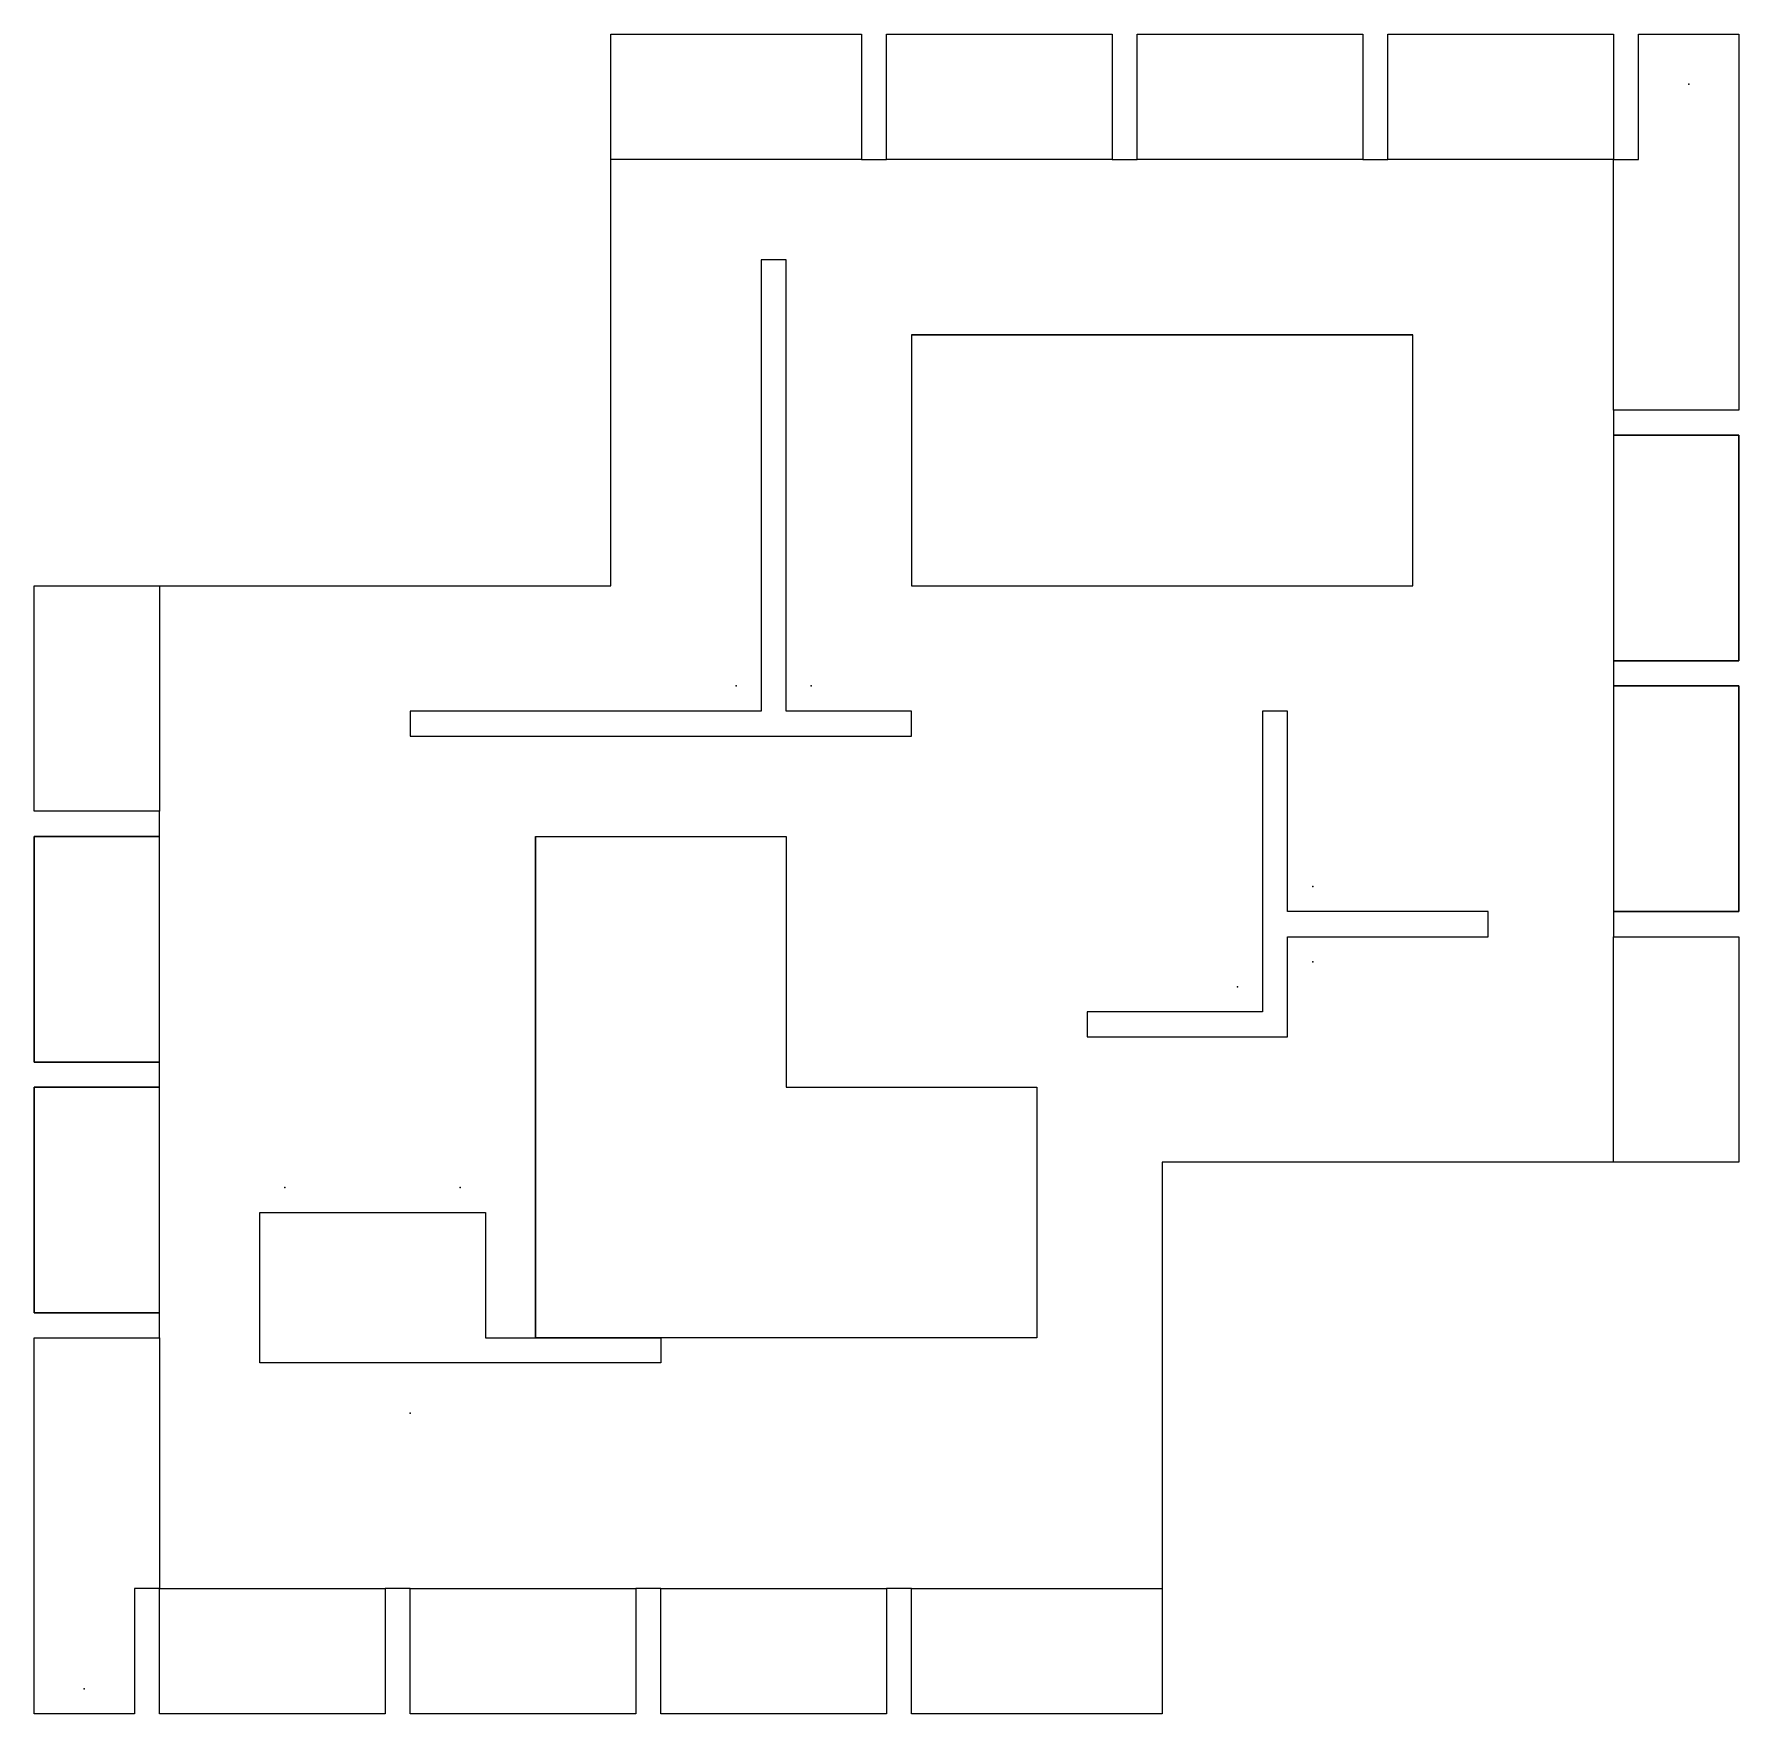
# Model space of a CAD drawing. Extents: x 0 to 68, y 0 to 67.
import ezdxf

# ---------------------------------------------------------------- set-up
doc = ezdxf.new("R2010")
doc.units = 0
doc.header["$LTSCALE"] = 50
for name, color, linetype in [('CONNECTIONS', 40, 'CONTINUOUS'), ('ENTRANCES', 7, 'CONTINUOUS'), ('FLOORS', 5, 'CONTINUOUS'), ('UNITS', 7, 'CONTINUOUS'), ('VOIDS', 1, 'CONTINUOUS'), ('WALLS', 96, 'CONTINUOUS'), ('ZONES', 7, 'CONTINUOUS')]:
    doc.layers.add(name, color=color, linetype=linetype)

msp = doc.modelspace()

# ---------------------------------------------------------------- linework, layer by layer
at = {"layer": 'CONNECTIONS'}
for p, q in [((35, 55, 5), (55, 55)), ((20, 35), (20, 15, 5)), ((40, 15), (40, 15, 5)), ((40, 15, 5), (40, 15))]:
    msp.add_line(p, q, dxfattribs=at)
at = {"layer": 'ENTRANCES'}
for p in [(66, 65), (2, 1)]:
    msp.add_point(p, dxfattribs=at)
at = {"layer": 'FLOORS'}
msp.add_lwpolyline([(45, 22), (45, 0), (35, 0), (35, 5), (34, 5), (34, 0), (25, 0), (25, 5), (24, 5), (24, 0), (15, 0), (15, 5), (14, 5), (14, 0), (5, 0), (5, 5), (4, 5), (4, 0), (0, 0), (0, 15), (5, 15), (5, 16), (0, 16), (0, 25), (5, 25), (5, 26), (0, 26), (0, 35), (5, 35), (5, 36), (0, 36), (0, 45), (23, 45), (23, 67), (33, 67), (33, 62), (34, 62), (34, 67), (43, 67), (43, 62), (44, 62), (44, 67), (53, 67), (53, 62), (54, 62), (54, 67), (63, 67), (63, 62), (64, 62), (64, 67), (68, 67), (68, 52), (63, 52), (63, 51), (68, 51), (68, 42), (63, 42), (63, 41), (68, 41), (68, 32), (63, 32), (63, 31), (68, 31), (68, 22)], close=True, dxfattribs=at)
msp.add_lwpolyline([(45, 22), (45, 0), (35, 0), (35, 5), (34, 5), (34, 0), (25, 0), (25, 5), (24, 5), (24, 0), (15, 0), (15, 5), (14, 5), (14, 0), (5, 0), (5, 5), (4, 5), (4, 0), (0, 0), (0, 15), (5, 15), (5, 16), (0, 16), (0, 25), (5, 25), (5, 26), (0, 26), (0, 35), (5, 35), (5, 36), (0, 36), (0, 45), (23, 45), (23, 67), (33, 67), (33, 62), (34, 62), (34, 67), (43, 67), (43, 62), (44, 62), (44, 67), (53, 67), (53, 62), (54, 62), (54, 67), (63, 67), (63, 62), (64, 62), (64, 67), (68, 67), (68, 52), (63, 52), (63, 51), (68, 51), (68, 42), (63, 42), (63, 41), (68, 41), (68, 32), (63, 32), (63, 31), (68, 31), (68, 22)], close=True, dxfattribs=at)
at = {"layer": 'UNITS'}
for p in [(28, 41), (28, 41, 5), (31, 41), (31, 41, 5), (51, 33), (51, 33, 5), (51, 30), (51, 30, 5), (48, 29), (48, 29, 5), (10, 21), (10, 21, 5), (17, 21), (17, 21, 5), (15, 12), (15, 12, 5)]:
    msp.add_point(p, dxfattribs=at)
at = {"layer": 'VOIDS'}
for points in [[(35, 55), (35, 45), (55, 45), (55, 55)], [(20, 15), (20, 35), (30, 35), (30, 25), (40, 25), (40, 15)]]:
    msp.add_lwpolyline(points, close=True, dxfattribs=at)
at = {"layer": 'WALLS'}
for points in [[(35, 40), (30, 40), (30, 58), (29, 58), (29, 40), (15, 40), (15, 39), (35, 39)], [(35, 40), (30, 40), (30, 58), (29, 58), (29, 40), (15, 40), (15, 39), (35, 39)], [(58, 32), (50, 32), (50, 40), (49, 40), (49, 28), (42, 28), (42, 27), (50, 27), (50, 31), (58, 31)], [(58, 32), (50, 32), (50, 40), (49, 40), (49, 28), (42, 28), (42, 27), (50, 27), (50, 31), (58, 31)], [(25, 14), (9, 14), (9, 20), (18, 20), (18, 15), (25, 15)], [(25, 14), (9, 14), (9, 20), (18, 20), (18, 15), (25, 15)]]:
    msp.add_lwpolyline(points, close=True, dxfattribs=at)
at = {"layer": 'ZONES'}
for points in [[(33, 62), (23, 62), (23, 67), (33, 67)], [(33, 62), (23, 62), (23, 67), (33, 67)], [(43, 62), (34, 62), (34, 67), (43, 67)], [(43, 62), (34, 62), (34, 67), (43, 67)], [(53, 62), (44, 62), (44, 67), (53, 67)], [(53, 62), (44, 62), (44, 67), (53, 67)], [(63, 62), (54, 62), (54, 67), (63, 67)], [(63, 62), (54, 62), (54, 67), (63, 67)], [(64, 67), (68, 67), (68, 52), (63, 52), (63, 62), (64, 62)], [(68, 51), (63, 51), (63, 42), (68, 42)], [(68, 51), (63, 51), (63, 42), (68, 42)], [(5, 36), (0, 36), (0, 45), (5, 45)], [(5, 36), (0, 36), (0, 45), (5, 45)], [(68, 41), (63, 41), (63, 32), (68, 32)], [(68, 41), (63, 41), (63, 32), (68, 32)], [(0, 26), (5, 26), (5, 35), (0, 35)], [(0, 26), (5, 26), (5, 35), (0, 35)], [(63, 31), (68, 31), (68, 22), (63, 22)], [(63, 31), (68, 31), (68, 22), (63, 22)], [(0, 16), (5, 16), (5, 25), (0, 25)], [(0, 16), (5, 16), (5, 25), (0, 25)], [(4, 0), (0, 0), (0, 15), (5, 15), (5, 5), (4, 5)], [(5, 5), (14, 5), (14, 0), (5, 0)], [(5, 5), (14, 5), (14, 0), (5, 0)], [(15, 5), (24, 5), (24, 0), (15, 0)], [(15, 5), (24, 5), (24, 0), (15, 0)], [(25, 5), (34, 5), (34, 0), (25, 0)], [(25, 5), (34, 5), (34, 0), (25, 0)], [(35, 5), (45, 5), (45, 0), (35, 0)], [(35, 5), (45, 5), (45, 0), (35, 0)]]:
    msp.add_lwpolyline(points, close=True, dxfattribs=at)

doc.saveas('drawing.dxf')
